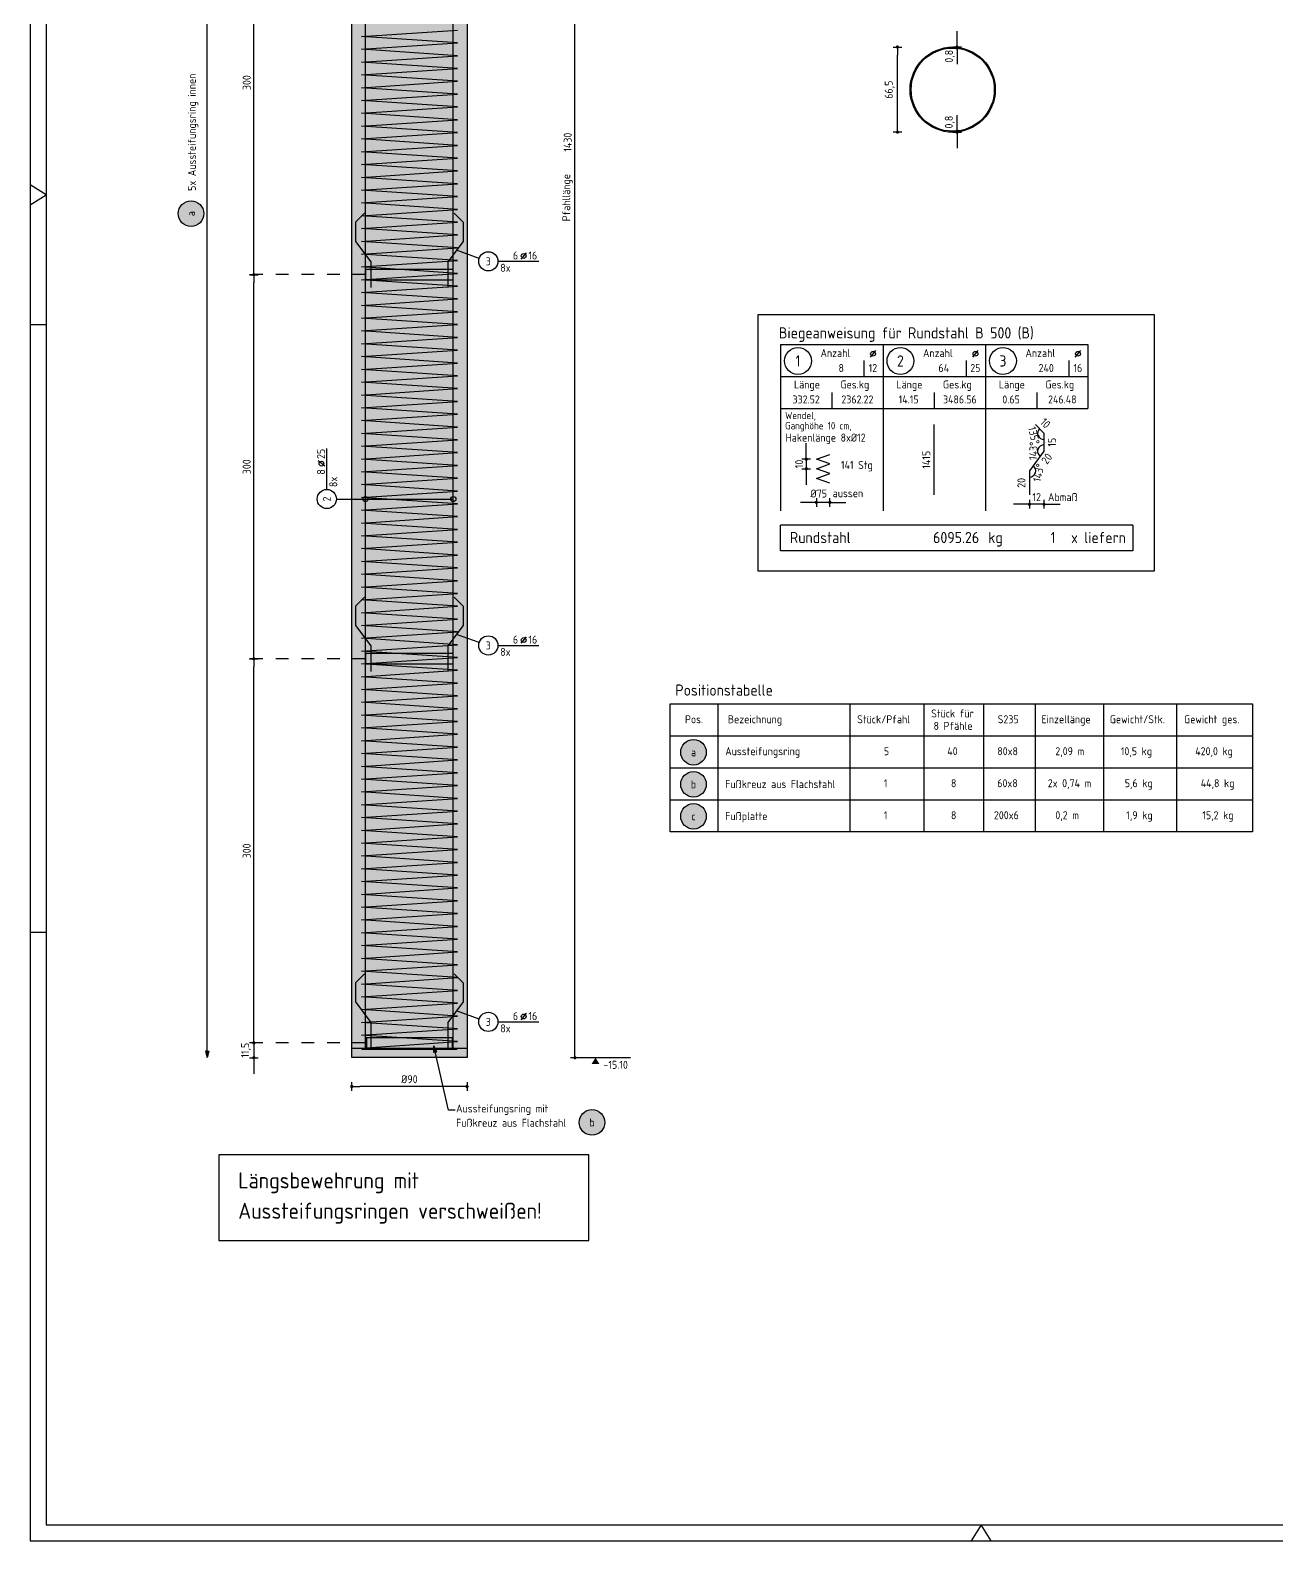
# Model space of a CAD drawing. Extents: x -21.8 to -2.9, y -3.4 to 18.9.
# Drawn here: x -21.82 to -12.09, y -3.39 to 8.41 of the extents above; entities that cross this region are included whole.
import ezdxf
from ezdxf.enums import TextEntityAlignment as Align

# ---------------------------------------------------------------- set-up
doc = ezdxf.new("R2010")
doc.units = 0
doc.header["$LTSCALE"] = 0.25
doc.linetypes.add('AUSGEZOGEN', pattern=[1000.01, 1000, 0.01])
doc.linetypes.add('DASHDOT2', pattern=[0.5, 0.25, -0.125, 0, -0.125])
for name, color, linetype in [('ACHSEN', 7, 'Continuous'), ('BETON', 7, 'Continuous'), ('grau_hell', 7, 'Continuous'), ('grau_mittel', 7, 'Continuous'), ('HILFE', 7, 'Continuous'), ('koten', 7, 'Continuous'), ('MASSE', 7, 'Continuous'), ('POS', 7, 'Continuous'), ('RAHMEN', 7, 'Continuous'), ('RND', 7, 'Continuous'), ('RND_BILD', 7, 'Continuous'), ('STAHL', 7, 'Continuous'), ('TEXT', 7, 'Continuous')]:
    doc.layers.add(name, color=color, linetype=linetype)
doc.layers.add('NOPLOT', color=7, linetype='Continuous', plot=False)
doc.styles.add('txt', font='isocp.shx')
doc.dimstyles.new('DOT_I', dxfattribs={"dimscale": 0.25, "dimtxt": 0.25, "dimasz": 0.25, "dimexe": 0.1, "dimexo": 0.3, "dimgap": 0.1, "dimtad": 1, "dimdec": 3, "dimzin": 3, "dimtxsty": 'txt', "dimblk": 'DOT', "dimblk1": 'DOT', "dimblk2": 'DOT', "dimsah": 1, "dimcen": 0.1, "dimse1": 1, "dimse2": 1, "dimazin": 0, "dimtfac": 1, "dimtdec": 4, "dimtix": 1, "dimtmove": 2, "dimatfit": 3, "dimfxl": 0, "dimtvp": 1, "dimtolj": 1, "dimtzin": 0, "dimarcsym": 0})

# ---------------------------------------------------------------- blocks, each defined once
blk = doc.blocks.new('DINA1')
at = {"layer": 'RAHMEN'}
for p, q in [((84.1, 0), (84.1, 59.4)), ((0, 0), (84.1, 0))]:
    blk.add_line(p, q, dxfattribs=at)
at = {"layer": 'RAHMEN', "color": 5}
for p, q in [((83.6, 0.5), (83.6, 58.9)), ((2, 0.5), (83.6, 0.5))]:
    blk.add_line(p, q, dxfattribs=at)
at = {"layer": 'RAHMEN', "color": 7, "linetype": 'Continuous'}
for p, q in [((84.1, 30.01), (83.6, 29.7)), ((83.6, 29.7), (84.1, 29.39)), ((42.05, 0.5), (41.74, 0)), ((42.36, 0), (42.05, 0.5))]:
    blk.add_line(p, q, dxfattribs=at)
at = {"layer": 'RAHMEN', "color": 7}
for p, q in [((46.1, 0), (46.1, 0.5)), ((65.1, 0.5), (65.1, 0))]:
    blk.add_line(p, q, dxfattribs=at)
blk = doc.blocks.new('pos_ausz')
at = {"layer": 'grau_hell', "true_color": 0xfcfcfc}
blk.add_hatch(color=7, dxfattribs=at).paths.add_polyline_path([(-0.4, 0, 1), (0.4, 0, 1)])
at = {"layer": 'POS', "color": 1, "linetype": 'Continuous'}
blk.add_circle((0, 0), 0.4, dxfattribs=at)
at = {"layer": 'POS', "color": 7, "linetype": 'Continuous', "style": 'txt'}
blk.add_attdef('POSNAME', text='', height=0.25, dxfattribs=at).set_placement((0, 0), align=Align.MIDDLE)
blk.add_attdef('POSABM', (0.6, 0.05), '', height=0.25, dxfattribs=at)
blk = doc.blocks.new('DOT')
at = {"layer": 'MASSE', "color": 7, "linetype": 'Continuous'}
for p, q in [((0, 0), (-1, 0)), ((0, 0.54), (0, -0.54))]:
    blk.add_line(p, q, dxfattribs=at)
at = {"layer": 'MASSE', "color": 7, "linetype": 'Continuous', "const_width": 0.2}
blk.add_lwpolyline([(-0.1, 0, 1), (0.1, 0, 1)], format="xyb", close=True, dxfattribs=at)
blk = doc.blocks.new('*D30')
at = {"layer": 'Defpoints', "color": 0, "linetype": 'AUSGEZOGEN', "transparency": 16777216}
for p in [(-17.568, 14.685), (-17.568, 14.685), (-17.568, 0.385)]:
    blk.add_point(p, dxfattribs=at)
at = {"layer": 'MASSE', "color": 0, "linetype": 'AUSGEZOGEN', "lineweight": -2, "transparency": 16777216}
blk.add_line((-17.568, 0.448), (-17.568, 14.623), dxfattribs=at)
at = {"layer": 'MASSE', "color": 0, "linetype": 'AUSGEZOGEN', "lineweight": -2, "transparency": 16777216, "xscale": 0.0625, "yscale": 0.0625, "zscale": 0.0625}
for p, rotation in [((-17.568, 14.685), 90), ((-17.568, 0.385), 270)]:
    blk.add_blockref('DOT', p, dxfattribs=dict(at, rotation=rotation))
at = {"layer": 'MASSE', "color": 0, "linetype": 'AUSGEZOGEN', "transparency": 16777216, "insert": (-17.625, 7.535), "char_height": 0.0625, "attachment_point": 5, "rotation": 90, "style": 'txt'}
blk.add_mtext('\\A1;1430', dxfattribs=at)
blk = doc.blocks.new('OKRD_U')
at = {"color": 0, "linetype": 'ByBlock'}
blk.add_solid([(-0.125, -0.202), (0.125, -0.202), (0, 0)], dxfattribs=at)
at = {"color": 0, "linetype": 'ByBlock', "style": 'txt'}
blk.add_attdef('OKRD', (0.25, -0.35), '', height=0.25, dxfattribs=at)
blk = doc.blocks.new('Pfeillinie')
at = {"layer": 'TEXT', "linetype": 'Continuous'}
blk.add_hatch(color=7, dxfattribs=at).paths.add_polyline_path([(0, 0), (-0.8, 0.2), (-0.8, 0), (-0.8, -0.2)])
at = {"layer": 'TEXT', "color": 7, "linetype": 'Continuous'}
for p, q in [((-0.8, 0), (-0.8, 0.2)), ((-0.8, 0.2), (0, 0)), ((-0.8, 0), (-0.8, -0.2)), ((-0.8, -0.2), (0, 0))]:
    blk.add_line(p, q, dxfattribs=at)
blk = doc.blocks.new('*D37')
at = {"layer": 'Defpoints', "color": 0, "linetype": 'AUSGEZOGEN', "transparency": 16777216}
for p in [(-20.075, 0.5), (-20.075, 0.385), (-20.075, 0.385)]:
    blk.add_point(p, dxfattribs=at)
at = {"layer": 'MASSE', "color": 0, "linetype": 'AUSGEZOGEN', "lineweight": -2, "transparency": 16777216}
for p, q in [((-20.075, 0.563), (-20.075, 0.625)), ((-20.075, 0.5), (-20.075, 0.385)), ((-20.075, 0.323), (-20.075, 0.26))]:
    blk.add_line(p, q, dxfattribs=at)
at = {"layer": 'MASSE', "color": 0, "linetype": 'AUSGEZOGEN', "lineweight": -2, "transparency": 16777216, "xscale": 0.0625, "yscale": 0.0625, "zscale": 0.0625}
for p, rotation in [((-20.075, 0.5), 270), ((-20.075, 0.385), 90)]:
    blk.add_blockref('DOT', p, dxfattribs=dict(at, rotation=rotation))
at = {"layer": 'MASSE', "color": 0, "linetype": 'AUSGEZOGEN', "transparency": 16777216, "insert": (-20.136, 0.443), "char_height": 0.0625, "attachment_point": 5, "rotation": 90, "style": 'txt'}
blk.add_mtext('\\A1;11,5', dxfattribs=at)
blk = doc.blocks.new('*D32')
at = {"layer": 'Defpoints', "color": 0, "linetype": 'AUSGEZOGEN', "transparency": 16777216}
for p in [(-20.075, 3.5), (-20.075, 3.5), (-20.075, 0.5)]:
    blk.add_point(p, dxfattribs=at)
at = {"layer": 'MASSE', "color": 0, "linetype": 'AUSGEZOGEN', "lineweight": -2, "transparency": 16777216}
blk.add_line((-20.075, 0.563), (-20.075, 3.438), dxfattribs=at)
at = {"layer": 'MASSE', "color": 0, "linetype": 'AUSGEZOGEN', "lineweight": -2, "transparency": 16777216, "xscale": 0.0625, "yscale": 0.0625, "zscale": 0.0625}
for p, rotation in [((-20.075, 3.5), 90), ((-20.075, 0.5), 270)]:
    blk.add_blockref('DOT', p, dxfattribs=dict(at, rotation=rotation))
at = {"layer": 'MASSE', "color": 0, "linetype": 'AUSGEZOGEN', "transparency": 16777216, "insert": (-20.131, 2), "char_height": 0.0625, "attachment_point": 5, "rotation": 90, "style": 'txt'}
blk.add_mtext('\\A1;300', dxfattribs=at)
blk = doc.blocks.new('*D33')
at = {"layer": 'Defpoints', "color": 0, "linetype": 'AUSGEZOGEN', "transparency": 16777216}
for p in [(-20.075, 6.5), (-20.075, 6.5), (-20.075, 3.5)]:
    blk.add_point(p, dxfattribs=at)
at = {"layer": 'MASSE', "color": 0, "linetype": 'AUSGEZOGEN', "lineweight": -2, "transparency": 16777216}
blk.add_line((-20.075, 3.563), (-20.075, 6.438), dxfattribs=at)
at = {"layer": 'MASSE', "color": 0, "linetype": 'AUSGEZOGEN', "lineweight": -2, "transparency": 16777216, "xscale": 0.0625, "yscale": 0.0625, "zscale": 0.0625}
for p, rotation in [((-20.075, 6.5), 90), ((-20.075, 3.5), 270)]:
    blk.add_blockref('DOT', p, dxfattribs=dict(at, rotation=rotation))
at = {"layer": 'MASSE', "color": 0, "linetype": 'AUSGEZOGEN', "transparency": 16777216, "insert": (-20.131, 5), "char_height": 0.0625, "attachment_point": 5, "rotation": 90, "style": 'txt'}
blk.add_mtext('\\A1;300', dxfattribs=at)
blk = doc.blocks.new('*D34')
at = {"layer": 'Defpoints', "color": 0, "linetype": 'AUSGEZOGEN', "transparency": 16777216}
for p in [(-20.075, 9.5), (-20.075, 9.5), (-20.075, 6.5)]:
    blk.add_point(p, dxfattribs=at)
at = {"layer": 'MASSE', "color": 0, "linetype": 'AUSGEZOGEN', "lineweight": -2, "transparency": 16777216}
blk.add_line((-20.075, 6.563), (-20.075, 9.438), dxfattribs=at)
at = {"layer": 'MASSE', "color": 0, "linetype": 'AUSGEZOGEN', "lineweight": -2, "transparency": 16777216, "xscale": 0.0625, "yscale": 0.0625, "zscale": 0.0625}
for p, rotation in [((-20.075, 9.5), 90), ((-20.075, 6.5), 270)]:
    blk.add_blockref('DOT', p, dxfattribs=dict(at, rotation=rotation))
at = {"layer": 'MASSE', "color": 0, "linetype": 'AUSGEZOGEN', "transparency": 16777216, "insert": (-20.131, 8), "char_height": 0.0625, "attachment_point": 5, "rotation": 90, "style": 'txt'}
blk.add_mtext('\\A1;300', dxfattribs=at)
blk = doc.blocks.new('*D38')
at = {"layer": 'Defpoints', "color": 0, "linetype": 'AUSGEZOGEN', "transparency": 16777216}
for p in [(-14.585, 8.278), (-14.585, 8.278), (-14.585, 8.27)]:
    blk.add_point(p, dxfattribs=at)
at = {"layer": 'MASSE', "color": 0, "linetype": 'AUSGEZOGEN', "lineweight": -2, "transparency": 16777216}
for p, q in [((-14.585, 8.34), (-14.585, 8.403)), ((-14.585, 8.27), (-14.585, 8.278)), ((-14.585, 8.207), (-14.585, 8.145))]:
    blk.add_line(p, q, dxfattribs=at)
at = {"layer": 'MASSE', "color": 0, "linetype": 'AUSGEZOGEN', "lineweight": -2, "transparency": 16777216, "xscale": 0.0625, "yscale": 0.0625, "zscale": 0.0625}
for p, rotation in [((-14.585, 8.278), 270), ((-14.585, 8.27), 90)]:
    blk.add_blockref('DOT', p, dxfattribs=dict(at, rotation=rotation))
at = {"layer": 'MASSE', "color": 0, "linetype": 'AUSGEZOGEN', "transparency": 16777216, "insert": (-14.641, 8.206), "char_height": 0.0625, "attachment_point": 5, "rotation": 90, "style": 'txt'}
blk.add_mtext('\\A1;0,8', dxfattribs=at)
blk = doc.blocks.new('*D39')
at = {"layer": 'Defpoints', "color": 0, "linetype": 'AUSGEZOGEN', "transparency": 16777216}
for p in [(-14.585, 7.621), (-14.585, 7.621), (-14.585, 7.613)]:
    blk.add_point(p, dxfattribs=at)
at = {"layer": 'MASSE', "color": 0, "linetype": 'AUSGEZOGEN', "lineweight": -2, "transparency": 16777216}
for p, q in [((-14.585, 7.683), (-14.585, 7.746)), ((-14.585, 7.613), (-14.585, 7.621)), ((-14.585, 7.55), (-14.585, 7.488))]:
    blk.add_line(p, q, dxfattribs=at)
at = {"layer": 'MASSE', "color": 0, "linetype": 'AUSGEZOGEN', "lineweight": -2, "transparency": 16777216, "xscale": 0.0625, "yscale": 0.0625, "zscale": 0.0625}
for p, rotation in [((-14.585, 7.621), 270), ((-14.585, 7.613), 90)]:
    blk.add_blockref('DOT', p, dxfattribs=dict(at, rotation=rotation))
at = {"layer": 'MASSE', "color": 0, "linetype": 'AUSGEZOGEN', "transparency": 16777216, "insert": (-14.642, 7.692), "char_height": 0.0625, "attachment_point": 5, "rotation": 90, "style": 'txt'}
blk.add_mtext('\\A1;0,8', dxfattribs=at)
blk = doc.blocks.new('*D40')
at = {"layer": 'Defpoints', "color": 0, "linetype": 'AUSGEZOGEN', "transparency": 16777216}
for p in [(-15.05, 8.278), (-15.05, 8.278), (-15.05, 7.613)]:
    blk.add_point(p, dxfattribs=at)
at = {"layer": 'MASSE', "color": 0, "linetype": 'AUSGEZOGEN', "lineweight": -2, "transparency": 16777216}
blk.add_line((-15.05, 7.675), (-15.05, 8.215), dxfattribs=at)
at = {"layer": 'MASSE', "color": 0, "linetype": 'AUSGEZOGEN', "lineweight": -2, "transparency": 16777216, "xscale": 0.0625, "yscale": 0.0625, "zscale": 0.0625}
for p, rotation in [((-15.05, 8.278), 90), ((-15.05, 7.613), 270)]:
    blk.add_blockref('DOT', p, dxfattribs=dict(at, rotation=rotation))
at = {"layer": 'MASSE', "color": 0, "linetype": 'AUSGEZOGEN', "transparency": 16777216, "insert": (-15.111, 7.945), "char_height": 0.0625, "attachment_point": 5, "rotation": 90, "style": 'txt'}
blk.add_mtext('\\A1;66,5', dxfattribs=at)
blk = doc.blocks.new('*D42')
at = {"layer": 'Defpoints', "color": 0, "linetype": 'AUSGEZOGEN', "transparency": 16777216}
for p in [(-19.311, 0.16), (-19.311, 0.16), (-18.411, 0.16)]:
    blk.add_point(p, dxfattribs=at)
at = {"layer": 'MASSE', "color": 0, "linetype": 'AUSGEZOGEN', "lineweight": -2, "transparency": 16777216}
blk.add_line((-18.473, 0.16), (-19.248, 0.16), dxfattribs=at)
at = {"layer": 'MASSE', "color": 0, "linetype": 'AUSGEZOGEN', "lineweight": -2, "transparency": 16777216, "xscale": 0.0625, "yscale": 0.0625, "zscale": 0.0625, "rotation": 180}
blk.add_blockref('DOT', (-19.311, 0.16), dxfattribs=at)
at = {"layer": 'MASSE', "color": 0, "linetype": 'AUSGEZOGEN', "lineweight": -2, "transparency": 16777216, "xscale": 0.0625, "yscale": 0.0625, "zscale": 0.0625}
blk.add_blockref('DOT', (-18.411, 0.16), dxfattribs=at)
at = {"layer": 'MASSE', "color": 0, "linetype": 'AUSGEZOGEN', "transparency": 16777216, "insert": (-18.861, 0.217), "char_height": 0.0625, "attachment_point": 5, "style": 'txt'}
blk.add_mtext('\\A1;%%C90', dxfattribs=at)
blk = doc.blocks.new('RND_LEI')
at = {"layer": 'RND', "color": 7, "linetype": 'Continuous'}
blk.add_line((1.022, 0.066), (1.19, 0.27), dxfattribs=at)
for centre, radius in [((0, 0), 0.3), ((1.106, 0.168), 0.075)]:
    blk.add_circle(centre, radius, dxfattribs=at)
at = {"layer": 'RND', "color": 7, "linetype": 'Continuous', "style": 'txt'}
blk.add_attdef('POSL', text='', height=0.25, dxfattribs=at).set_placement((0, 0), align=Align.MIDDLE)
blk.add_attdef('ANZ', text='', height=0.25, dxfattribs=at).set_placement((0.931, 0.057), align=Align.RIGHT)
for tag, p in [('DUM', (1.253, 0.057)), ('ABSTD', (1.674, 0.057)), ('POSTXT', (0.374, -0.327))]:
    blk.add_attdef(tag, p, '', height=0.25, dxfattribs=at)
blk = doc.blocks.new('RND_LIS2')
at = {"layer": 'RND', "color": 3, "linetype": 'Continuous'}
for p, q in [((0, 0), (0, -5.2)), ((0, 0), (3.2, 0)), ((3.2, 0), (3.2, -2)), ((2.6, -0.503), (2.6, -1)), ((0, -1), (3.2, -1)), ((1.6, -1.503), (1.6, -2)), ((0, -2), (3.2, -2))]:
    blk.add_line(p, q, dxfattribs=at)
at = {"layer": 'RND', "color": 7, "linetype": 'Continuous'}
blk.add_line((2.805, -0.39), (2.973, -0.186), dxfattribs=at)
at = {"layer": 'RND', "color": 1, "linetype": 'Continuous'}
blk.add_circle((0.545, -0.513), 0.42, dxfattribs=at)
at = {"layer": 'RND', "color": 7, "linetype": 'Continuous'}
blk.add_circle((2.889, -0.288), 0.075, dxfattribs=at)
at = {"layer": 'RND', "color": 7, "linetype": 'Continuous', "style": 'txt'}
for s, p in [('Anzahl', (1.249, -0.391)), ('Länge', (0.42, -1.373)), ('Ges.kg', (1.872, -1.373))]:
    blk.add_text(s, height=0.25, dxfattribs=at).set_placement(p)
at = {"layer": 'RND', "color": 1, "linetype": 'Continuous', "style": 'txt'}
blk.add_attdef('POS1', text='', height=0.35, dxfattribs=at).set_placement((0.545, -0.513), align=Align.MIDDLE)
at = {"layer": 'RND', "color": 7, "linetype": 'Continuous', "style": 'txt'}
for tag, p in [('STK1', (1.897, -0.859)), ('DS1', (2.885, -0.859)), ('LANG1', (0.8, -1.841)), ('GEW', (2.4, -1.841))]:
    blk.add_attdef(tag, text='', height=0.25, dxfattribs=at).set_placement(p, align=Align.CENTER)
blk = doc.blocks.new('RND_SUM')
at = {"layer": 'RND', "color": 5, "linetype": 'Continuous'}
for p, q in [((0, 0), (0, 0.8)), ((11, 0.8), (0, 0.8)), ((11, 0.8), (11, 0)), ((11, 0), (0, 0))]:
    blk.add_line(p, q, dxfattribs=at)
at = {"layer": 'RND', "color": 1, "linetype": 'Continuous', "style": 'txt'}
for s, p in [('Rundstahl', (0.292, 0.235)), ('kg', (6.483, 0.235))]:
    blk.add_text(s, height=0.35, dxfattribs=at).set_placement(p)
blk.add_text('x liefern', height=0.35, dxfattribs=at).set_placement((10.784, 0.235), align=Align.RIGHT)
for tag, p in [('RND-S', (6.203, 0.235)), ('RND-Z', (8.59, 0.235))]:
    blk.add_attdef(tag, text='', height=0.35, dxfattribs=at).set_placement(p, align=Align.RIGHT)
blk = doc.blocks.new('*D46')
at = {"layer": 'Defpoints', "color": 0, "linetype": 'AUSGEZOGEN', "transparency": 16777216}
for p in [(-13.942, 5.227), (-13.94, 5.296), (-13.906, 5.263), (-13.906, 5.192)]:
    blk.add_point(p, dxfattribs=at)
at = {"layer": 'RND_BILD', "color": 0, "linetype": 'AUSGEZOGEN', "lineweight": -2, "transparency": 16777216}
blk.add_arc((-13.906, 5.263), 0.05, 135, 270, dxfattribs=at)
at = {"layer": 'RND_BILD', "color": 0, "linetype": 'AUSGEZOGEN', "transparency": 16777216, "insert": (-13.985, 5.244), "char_height": 0.0625, "attachment_point": 5, "rotation": 283.4686, "style": 'txt'}
blk.add_mtext('\\A1;135°', dxfattribs=at)
blk = doc.blocks.new('*D47')
at = {"layer": 'Defpoints', "color": 0, "linetype": 'AUSGEZOGEN', "transparency": 16777216}
for p in [(-13.906, 5.192), (-13.943, 5.154), (-13.906, 5.121), (-13.963, 5.045)]:
    blk.add_point(p, dxfattribs=at)
at = {"layer": 'RND_BILD', "color": 0, "linetype": 'AUSGEZOGEN', "lineweight": -2, "transparency": 16777216}
blk.add_arc((-13.906, 5.121), 0.05, 90, 233.1301, dxfattribs=at)
at = {"layer": 'RND_BILD', "color": 0, "linetype": 'AUSGEZOGEN', "transparency": 16777216, "insert": (-13.989, 5.124), "char_height": 0.0625, "attachment_point": 5, "rotation": 87.6072, "style": 'txt'}
blk.add_mtext('\\A1;143°', dxfattribs=at)
blk = doc.blocks.new('*D48')
at = {"layer": 'Defpoints', "color": 0, "linetype": 'AUSGEZOGEN', "transparency": 16777216}
for p in [(-14.02, 4.969), (-13.963, 5.045), (-14.02, 4.874), (-13.983, 4.935)]:
    blk.add_point(p, dxfattribs=at)
at = {"layer": 'RND_BILD', "color": 0, "linetype": 'AUSGEZOGEN', "lineweight": -2, "transparency": 16777216}
blk.add_arc((-14.02, 4.969), 0.05, 270, 53.1301, dxfattribs=at)
at = {"layer": 'RND_BILD', "color": 0, "linetype": 'AUSGEZOGEN', "transparency": 16777216, "insert": (-13.948, 4.954), "char_height": 0.0625, "attachment_point": 5, "rotation": 78.3981, "style": 'txt'}
blk.add_mtext('\\A1;143°', dxfattribs=at)
blk = doc.blocks.new('*D49')
at = {"layer": 'Defpoints', "color": 0, "linetype": 'AUSGEZOGEN', "transparency": 16777216}
for p in [(-15.683, 4.722), (-15.683, 4.722), (-15.578, 4.722)]:
    blk.add_point(p, dxfattribs=at)
at = {"layer": 'MASSE', "color": 0, "linetype": 'AUSGEZOGEN', "lineweight": -2, "transparency": 16777216}
for p, q in [((-15.746, 4.722), (-15.808, 4.722)), ((-15.578, 4.722), (-15.683, 4.722)), ((-15.516, 4.722), (-15.453, 4.722))]:
    blk.add_line(p, q, dxfattribs=at)
at = {"layer": 'MASSE', "color": 0, "linetype": 'AUSGEZOGEN', "lineweight": -2, "transparency": 16777216, "xscale": 0.0625, "yscale": 0.0625, "zscale": 0.0625}
blk.add_blockref('DOT', (-15.683, 4.722), dxfattribs=at)
at = {"layer": 'MASSE', "color": 0, "linetype": 'AUSGEZOGEN', "lineweight": -2, "transparency": 16777216, "xscale": 0.0625, "yscale": 0.0625, "zscale": 0.0625, "rotation": 180}
blk.add_blockref('DOT', (-15.578, 4.722), dxfattribs=at)
at = {"layer": 'MASSE', "color": 0, "linetype": 'AUSGEZOGEN', "transparency": 16777216, "insert": (-15.665, 4.791), "char_height": 0.0625, "attachment_point": 5, "style": 'txt'}
blk.add_mtext('\\A1;%%C75', dxfattribs=at)
blk = doc.blocks.new('*D50')
at = {"layer": 'Defpoints', "color": 0, "linetype": 'AUSGEZOGEN', "transparency": 16777216}
for p in [(-15.762, 5.059), (-15.762, 4.984), (-15.762, 4.984)]:
    blk.add_point(p, dxfattribs=at)
at = {"layer": 'MASSE', "color": 0, "linetype": 'AUSGEZOGEN', "lineweight": -2, "transparency": 16777216}
for p, q in [((-15.762, 5.122), (-15.762, 5.184)), ((-15.762, 5.059), (-15.762, 4.984)), ((-15.762, 4.922), (-15.762, 4.859))]:
    blk.add_line(p, q, dxfattribs=at)
at = {"layer": 'MASSE', "color": 0, "linetype": 'AUSGEZOGEN', "lineweight": -2, "transparency": 16777216, "xscale": 0.0625, "yscale": 0.0625, "zscale": 0.0625}
for p, rotation in [((-15.762, 5.059), 270), ((-15.762, 4.984), 90)]:
    blk.add_blockref('DOT', p, dxfattribs=dict(at, rotation=rotation))
at = {"layer": 'MASSE', "color": 0, "linetype": 'AUSGEZOGEN', "transparency": 16777216, "insert": (-15.818, 5.022), "char_height": 0.0625, "attachment_point": 5, "rotation": 90, "style": 'txt'}
blk.add_mtext('\\A1;10', dxfattribs=at)
blk = doc.blocks.new('*D51')
at = {"layer": 'Defpoints', "color": 0, "linetype": 'AUSGEZOGEN', "transparency": 16777216}
for p in [(-14.02, 4.707), (-14.02, 4.707), (-13.906, 4.707)]:
    blk.add_point(p, dxfattribs=at)
at = {"layer": 'MASSE', "color": 0, "linetype": 'AUSGEZOGEN', "lineweight": -2, "transparency": 16777216}
for p, q in [((-14.082, 4.707), (-14.145, 4.707)), ((-13.906, 4.707), (-14.02, 4.707)), ((-13.844, 4.707), (-13.781, 4.707))]:
    blk.add_line(p, q, dxfattribs=at)
at = {"layer": 'MASSE', "color": 0, "linetype": 'AUSGEZOGEN', "lineweight": -2, "transparency": 16777216, "xscale": 0.0625, "yscale": 0.0625, "zscale": 0.0625}
blk.add_blockref('DOT', (-14.02, 4.707), dxfattribs=at)
at = {"layer": 'MASSE', "color": 0, "linetype": 'AUSGEZOGEN', "lineweight": -2, "transparency": 16777216, "xscale": 0.0625, "yscale": 0.0625, "zscale": 0.0625, "rotation": 180}
blk.add_blockref('DOT', (-13.906, 4.707), dxfattribs=at)
at = {"layer": 'MASSE', "color": 0, "linetype": 'AUSGEZOGEN', "transparency": 16777216, "insert": (-13.963, 4.763), "char_height": 0.0625, "attachment_point": 5, "style": 'txt'}
blk.add_mtext('\\A1;12', dxfattribs=at)

msp = doc.modelspace()

# ---------------------------------------------------------------- hatches: boundary and pattern name
at = {"layer": 'grau_mittel'}
msp.add_hatch(color=61, dxfattribs=at).paths.add_polyline_path([(-18.4109, 14.6854), (-19.3109, 14.6854), (-19.3109, 0.3854), (-18.4109, 0.3854)])

# ---------------------------------------------------------------- linework, layer by layer
at = {"layer": 'ACHSEN', "color": 102, "linetype": 'DASHDOT2'}
for p, q in [((-19.2039, 6.5004), (-20.0751, 6.5004)), ((-19.2039, 3.5004), (-20.0751, 3.5004)), ((-19.2039, 0.5004), (-20.0751, 0.5004))]:
    msp.add_line(p, q, dxfattribs=at)
at = {"layer": 'BETON', "color": 6, "linetype": 'AUSGEZOGEN'}
for p, q in [((-19.3109, 0.3854), (-19.3109, 14.6854)), ((-18.4109, 14.6854), (-18.4109, 0.3854)), ((-18.4109, 0.3854), (-19.3109, 0.3854))]:
    msp.add_line(p, q, dxfattribs=at)
at = {"layer": 'HILFE', "color": 102, "linetype": 'AUSGEZOGEN'}
for p, q in [((-16.453, 3.1491), (-16.453, 2.1491)), ((-15.4229, 3.1491), (-15.4229, 2.1491)), ((-14.8454, 3.1491), (-14.8454, 2.1491)), ((-14.3782, 3.1491), (-14.3782, 2.1491)), ((-13.9749, 3.1491), (-13.9749, 2.1491)), ((-13.4407, 3.1491), (-13.4407, 2.1491)), ((-12.8709, 3.1491), (-12.8709, 2.1491)), ((-16.8249, 2.8991), (-12.278, 2.8991)), ((-16.8249, 2.6491), (-12.278, 2.6491)), ((-16.8249, 2.3991), (-12.278, 2.3991)), ((-18.5546, -0.0244), (-18.6691, 0.4778)), ((-17.5685, 0.3854), (-17.1349, 0.3854)), ((-18.504, -0.0244), (-18.5546, -0.0244))]:
    msp.add_line(p, q, dxfattribs=at)
msp.add_lwpolyline([(-16.8249, 3.1491), (-12.278, 3.1491), (-12.278, 2.1491), (-16.8249, 2.1491)], close=True, dxfattribs=at)
at = {"layer": 'NOPLOT', "color": 191, "linetype": 'Continuous'}
msp.add_line((-19.3109, 0.4604), (-18.4109, 0.4604), dxfattribs=at)
at = {"layer": 'POS', "color": 1, "linetype": 'AUSGEZOGEN'}
for centre in [(-20.5659, 6.9771), (-16.6427, 2.7702), (-16.6427, 2.5202), (-16.6427, 2.2702), (-17.4353, -0.1205)]:
    msp.add_circle(centre, 0.1, dxfattribs=at)
at = {"layer": 'RND', "color": 102, "linetype": 'AUSGEZOGEN'}
for p, q in [((-18.3163, 6.6271), (-18.4932, 6.6906)), ((-19.4307, 4.748), (-18.5179, 4.748)), ((-18.3163, 3.6271), (-18.4932, 3.6906)), ((-18.3163, 0.6871), (-18.4932, 0.7506))]:
    msp.add_line(p, q, dxfattribs=at)
at = {"layer": 'RND', "color": 7, "linetype": 'AUSGEZOGEN'}
for p, q in [((-18.1697, 6.6046), (-17.8497, 6.6046)), ((-19.5057, 4.823), (-19.5057, 5.143)), ((-18.1697, 3.6046), (-17.8497, 3.6046)), ((-18.1697, 0.6646), (-17.8497, 0.6646))]:
    msp.add_line(p, q, dxfattribs=at)
at = {"layer": 'RND', "color": 1, "linetype": 'AUSGEZOGEN'}
for p, q in [((-15.6834, 5.0593), (-15.5784, 5.0968)), ((-15.5784, 5.0218), (-15.6834, 5.0593)), ((-15.6834, 4.9843), (-15.5784, 5.0218)), ((-15.5784, 4.9468), (-15.6834, 4.9843)), ((-15.6834, 4.9093), (-15.5784, 4.9468)), ((-15.5784, 4.8718), (-15.6834, 4.9093))]:
    msp.add_line(p, q, dxfattribs=at)
at = {"layer": 'RND', "color": 102, "linetype": 'AUSGEZOGEN'}
msp.add_lwpolyline([(-20.439, 0.3854), (-20.439, 14.6854)], dxfattribs=at)
at = {"layer": 'RND', "color": 1, "linetype": 'AUSGEZOGEN'}
for points in [[(-19.2039, 0.4604), (-19.2039, 14.6104)], [(-18.5179, 0.4604), (-18.5179, 14.6104)], [(-19.2359, 0.4604), (-18.4859, 0.5104), (-19.2359, 0.5604), (-18.4859, 0.6104), (-19.2359, 0.6604), (-18.4859, 0.7104), (-19.2359, 0.7604), (-18.4859, 0.8104), (-19.2359, 0.8604), (-18.4859, 0.9104), (-19.2359, 0.9604), (-18.4859, 1.0104), (-19.2359, 1.0604), (-18.4859, 1.1104), (-19.2359, 1.1604), (-18.4859, 1.2104), (-19.2359, 1.2604), (-18.4859, 1.3104), (-19.2359, 1.3604), (-18.4859, 1.4104), (-19.2359, 1.4604), (-18.4859, 1.5104), (-19.2359, 1.5604), (-18.4859, 1.6104), (-19.2359, 1.6604), (-18.4859, 1.7104), (-19.2359, 1.7604), (-18.4859, 1.8104), (-19.2359, 1.8604), (-18.4859, 1.9104), (-19.2359, 1.9604), (-18.4859, 2.0104), (-19.2359, 2.0604), (-18.4859, 2.1104), (-19.2359, 2.1604), (-18.4859, 2.2104), (-19.2359, 2.2604), (-18.4859, 2.3104), (-19.2359, 2.3604), (-18.4859, 2.4104), (-19.2359, 2.4604), (-18.4859, 2.5104), (-19.2359, 2.5604), (-18.4859, 2.6104), (-19.2359, 2.6604), (-18.4859, 2.7104), (-19.2359, 2.7604), (-18.4859, 2.8104), (-19.2359, 2.8604), (-18.4859, 2.9104), (-19.2359, 2.9604), (-18.4859, 3.0104), (-19.2359, 3.0604), (-18.4859, 3.1104), (-19.2359, 3.1604), (-18.4859, 3.2104), (-19.2359, 3.2604), (-18.4859, 3.3104), (-19.2359, 3.3604), (-18.4859, 3.4104), (-19.2359, 3.4604), (-18.4859, 3.5104), (-19.2359, 3.5604), (-18.4859, 3.6104), (-19.2359, 3.6604), (-18.4859, 3.7104), (-19.2359, 3.7604), (-18.4859, 3.8104), (-19.2359, 3.8604), (-18.4859, 3.9104), (-19.2359, 3.9604), (-18.4859, 4.0104), (-19.2359, 4.0604), (-18.4859, 4.1104), (-19.2359, 4.1604), (-18.4859, 4.2104), (-19.2359, 4.2604), (-18.4859, 4.3104), (-19.2359, 4.3604), (-18.4859, 4.4104), (-19.2359, 4.4604), (-18.4859, 4.5104), (-19.2359, 4.5604), (-18.4859, 4.6104), (-19.2359, 4.6604), (-18.4859, 4.7104), (-19.2359, 4.7604), (-18.4859, 4.8104), (-19.2359, 4.8604), (-18.4859, 4.9104), (-19.2359, 4.9604), (-18.4859, 5.0104), (-19.2359, 5.0604), (-18.4859, 5.1104), (-19.2359, 5.1604), (-18.4859, 5.2104), (-19.2359, 5.2604), (-18.4859, 5.3104), (-19.2359, 5.3604), (-18.4859, 5.4104), (-19.2359, 5.4604), (-18.4859, 5.5104), (-19.2359, 5.5604), (-18.4859, 5.6104), (-19.2359, 5.6604), (-18.4859, 5.7104), (-19.2359, 5.7604), (-18.4859, 5.8104), (-19.2359, 5.8604), (-18.4859, 5.9104), (-19.2359, 5.9604), (-18.4859, 6.0104), (-19.2359, 6.0604), (-18.4859, 6.1104), (-19.2359, 6.1604), (-18.4859, 6.2104), (-19.2359, 6.2604), (-18.4859, 6.3104), (-19.2359, 6.3604), (-18.4859, 6.4104), (-19.2359, 6.4604), (-18.4859, 6.5104), (-19.2359, 6.5604), (-18.4859, 6.6104), (-19.2359, 6.6604), (-18.4859, 6.7104), (-19.2359, 6.7604), (-18.4859, 6.8104), (-19.2359, 6.8604), (-18.4859, 6.9104), (-19.2359, 6.9604), (-18.4859, 7.0104), (-19.2359, 7.0604), (-18.4859, 7.1104), (-19.2359, 7.1604), (-18.4859, 7.2104), (-19.2359, 7.2604), (-18.4859, 7.3104), (-19.2359, 7.3604), (-18.4859, 7.4104), (-19.2359, 7.4604), (-18.4859, 7.5104), (-19.2359, 7.5604), (-18.4859, 7.6104), (-19.2359, 7.6604), (-18.4859, 7.7104), (-19.2359, 7.7604), (-18.4859, 7.8104), (-19.2359, 7.8604), (-18.4859, 7.9104), (-19.2359, 7.9604), (-18.4859, 8.0104), (-19.2359, 8.0604), (-18.4859, 8.1104), (-19.2359, 8.1604), (-18.4859, 8.2104), (-19.2359, 8.2604), (-18.4859, 8.3104), (-19.2359, 8.3604), (-18.4859, 8.4104)], [(-19.2102, 6.9811), (-19.2809, 6.9104), (-19.2809, 6.7604), (-19.1609, 6.6004), (-19.1609, 6.4004)], [(-18.5116, 6.9811), (-18.4409, 6.9104), (-18.4409, 6.7604), (-18.5609, 6.6004), (-18.5609, 6.4004)], [(-19.2102, 3.9811), (-19.2809, 3.9104), (-19.2809, 3.7604), (-19.1609, 3.6004), (-19.1609, 3.4004)], [(-18.5116, 3.9811), (-18.4409, 3.9104), (-18.4409, 3.7604), (-18.5609, 3.6004), (-18.5609, 3.4004)], [(-19.2102, 1.0411), (-19.2809, 0.9704), (-19.2809, 0.8204), (-19.1609, 0.6604), (-19.1609, 0.4604)], [(-18.5116, 1.0411), (-18.4409, 0.9704), (-18.4409, 0.8204), (-18.5609, 0.6604), (-18.5609, 0.4604)]]:
    msp.add_lwpolyline(points, dxfattribs=at)
at = {"layer": 'RND', "color": 7, "linetype": 'AUSGEZOGEN'}
for centre in [(-19.2039, 4.748), (-18.5179, 4.748)]:
    msp.add_circle(centre, 0.02, dxfattribs=at)
at = {"layer": 'RND_BILD', "color": 1, "linetype": 'AUSGEZOGEN'}
for points in [[(-14.7631, 4.7797), (-14.7631, 5.3297)], [(-13.9733, 5.3297), (-13.9063, 5.2627), (-13.9063, 5.1207), (-14.0199, 4.9691), (-14.0199, 4.7797)]]:
    msp.add_lwpolyline(points, dxfattribs=at)
at = {"layer": 'STAHL', "color": 102, "linetype": 'AUSGEZOGEN'}
for p, q in [((-19.1959, 0.5404), (-19.1959, 0.4604)), ((-18.5259, 0.5404), (-18.5259, 0.4604)), ((-19.2309, 0.4604), (-19.2309, 0.4524)), ((-19.2309, 0.4604), (-18.4909, 0.4604)), ((-19.2309, 0.4524), (-18.4909, 0.4524)), ((-18.4909, 0.4604), (-18.4909, 0.4524))]:
    msp.add_line(p, q, dxfattribs=at)
for points in [[(-19.2039, 6.4604), (-18.5179, 6.4604), (-18.5179, 6.5404), (-19.2039, 6.5404)], [(-19.2039, 3.4604), (-18.5179, 3.4604), (-18.5179, 3.5404), (-19.2039, 3.5404)], [(-19.2039, 0.4604), (-18.5179, 0.4604), (-18.5179, 0.5404), (-19.2039, 0.5404)]]:
    msp.add_lwpolyline(points, close=True, dxfattribs=at)
for radius in [0.3325, 0.3245]:
    msp.add_circle((-14.619, 7.9452), radius, dxfattribs=at)
at = {"layer": 'TEXT', "color": 1, "linetype": 'AUSGEZOGEN'}
msp.add_lwpolyline([(-16.1396, 4.1874), (-13.0423, 4.1874), (-13.0423, 6.1866), (-16.1396, 6.1866)], close=True, dxfattribs=at)
at = {"layer": 'TEXT', "color": 6, "linetype": 'AUSGEZOGEN'}
msp.add_lwpolyline([(-20.3476, -1.0431), (-17.4597, -1.0431), (-17.4597, -0.375), (-20.3476, -0.375)], close=True, dxfattribs=at)

# ---------------------------------------------------------------- block references
at = {"layer": 'koten', "color": 7, "linetype": 'AUSGEZOGEN', "xscale": 0.25, "yscale": 0.25, "zscale": 0.25}
msp.add_blockref('OKRD_U', (-17.4078, 0.3854), dxfattribs=at).add_auto_attribs({'OKRD': '-15.10'})
at = {"layer": 'POS', "color": 7, "linetype": 'AUSGEZOGEN', "xscale": 0.25, "yscale": 0.25, "zscale": 0.25, "rotation": 90}
msp.add_blockref('pos_ausz', (-20.5659, 6.9771), dxfattribs=at).add_auto_attribs({'POSNAME': 'a'})
at = {"layer": 'POS', "color": 7, "linetype": 'AUSGEZOGEN', "xscale": 0.25, "yscale": 0.25, "zscale": 0.25}
for p, values in [((-16.6427, 2.7702), {'POSNAME': 'a'}), ((-16.6427, 2.5202), {'POSNAME': 'b'}), ((-16.6427, 2.2702), {'POSNAME': 'c'}), ((-17.4353, -0.1205), {'POSNAME': 'b'})]:
    msp.add_blockref('pos_ausz', p, dxfattribs=at).add_auto_attribs(values)
at = {"layer": 'RAHMEN', "xscale": 0.25, "yscale": 0.25, "zscale": 0.25, "rotation": 270}
msp.add_blockref('DINA1', (-21.8212, 17.637), dxfattribs=at)
at = {"layer": 'RND', "color": 7, "linetype": 'AUSGEZOGEN', "xscale": 0.25, "yscale": 0.25, "zscale": 0.25}
for p in [(-18.2447, 6.6046), (-18.2447, 3.6046), (-18.2447, 0.6646)]:
    msp.add_blockref('RND_LEI', p, dxfattribs=at).add_auto_attribs({'POSL': '3', 'DUM': '16', 'ANZ': '6', 'POSTXT': '8x'})
at = {"layer": 'RND', "color": 7, "linetype": 'AUSGEZOGEN', "xscale": 0.25, "yscale": 0.25, "zscale": 0.25, "rotation": 90}
msp.add_blockref('RND_LEI', (-19.5057, 4.748), dxfattribs=at).add_auto_attribs({'POSL': '2', 'DUM': '25', 'ANZ': '8', 'POSTXT': '8x'})
at = {"layer": 'RND', "color": 102, "linetype": 'AUSGEZOGEN', "xscale": 0.0625, "yscale": 0.0625, "zscale": 0.0625}
for p, rotation in [((-18.6691, 0.4778), 102.8497834307456), ((-20.439, 0.3854), 270)]:
    msp.add_blockref('Pfeillinie', p, dxfattribs=dict(at, rotation=rotation))
at = {"layer": 'RND_BILD', "color": 6, "linetype": 'AUSGEZOGEN', "xscale": 0.25, "yscale": 0.25, "zscale": 0.25}
msp.add_blockref('RND_LIS2', (-15.9631, 5.9547), dxfattribs=at).add_auto_attribs({'POS1': '1', 'STK1': '8', 'DS1': '12', 'LANG1': '332.52', 'GEW': '2362.22'})
at = {"layer": 'RND_BILD', "color": 7, "linetype": 'AUSGEZOGEN', "xscale": 0.25, "yscale": 0.25, "zscale": 0.25}
for name, p, values in [('RND_LIS2', (-15.1631, 5.9547), {'POS1': '2', 'STK1': '64', 'DS1': '25', 'LANG1': '14.15', 'GEW': '3486.56'}), ('RND_LIS2', (-14.3631, 5.9547), {'POS1': '3', 'STK1': '240', 'DS1': '16', 'LANG1': '0.65', 'GEW': '246.48'}), ('RND_SUM', (-15.9631, 4.3447), {'RND-S': '6095.26', 'RND-Z': '1'})]:
    msp.add_blockref(name, p, dxfattribs=at).add_auto_attribs(values)

# ---------------------------------------------------------------- texts
at = {"layer": 'RND', "color": 7, "linetype": 'AUSGEZOGEN', "style": 'txt'}
for s, p in [('Wendel, ', (-15.9274, 5.3727)), ('Ganghöhe 10 cm,', (-15.9274, 5.2925))]:
    msp.add_text(s, height=0.05625, dxfattribs=at).set_placement(p)
at = {"layer": 'RND_BILD', "color": 7, "linetype": 'AUSGEZOGEN', "style": 'txt'}
for s, rotation, p in [('10', 315, (-13.8956, 5.3404)), ('15', 90, (-13.8438, 5.1917)), ('1415', 90, (-14.8256, 5.0547)), ('20', 53.1301, (-13.8843, 5.063)), ('20', 90, (-14.0824, 4.8744))]:
    msp.add_text(s, height=0.063, rotation=rotation, dxfattribs=at).set_placement(p, align=Align.MIDDLE)
for s, p in [('Hakenlänge 8x%%C12', (-15.9241, 5.1963)), ('141 Stg', (-15.4915, 4.9823))]:
    msp.add_text(s, height=0.0625, dxfattribs=at).set_placement(p)
at = {"layer": 'TEXT', "color": 7, "linetype": 'DASHDOT2', "style": 'txt'}
msp.add_text('5x Aussteifungsring innen', height=0.0625, rotation=90, dxfattribs=at).set_placement((-20.5277, 7.1546))
at = {"layer": 'TEXT', "color": 7, "linetype": 'AUSGEZOGEN', "style": 'txt'}
msp.add_text('Pfahllänge', height=0.0625, rotation=90, dxfattribs=at).set_placement((-17.605, 6.9169))
at = {"layer": 'TEXT', "color": 1, "linetype": 'AUSGEZOGEN', "style": 'txt'}
for s, p in [('Biegeanweisung für Rundstahl B 500 (B)', (-15.9764, 6.0019)), ('Positionstabelle', (-16.7844, 3.2123))]:
    msp.add_text(s, height=0.0875, dxfattribs=at).set_placement(p)
at = {"layer": 'TEXT', "color": 7, "linetype": 'AUSGEZOGEN', "style": 'txt'}
for s, p in [('aussen', (-15.5559, 4.762)), ('Abmaß', (-13.8753, 4.7318)), ('Stück für', (-14.7871, 3.0423)), ('Pos.', (-16.7089, 2.9967)), ('Bezeichnung', (-16.374, 2.9967)), ('Stück/Pfahl', (-15.3646, 2.9966)), ('8 Pfähle', (-14.7682, 2.945)), ('S235', (-14.2673, 2.9966)), ('Einzellänge', (-13.926, 2.9966)), ('Gewicht/Stk.', (-13.3924, 2.9966)), ('Gewicht ges.', (-12.8126, 2.9966)), ('Aussteifungsring', (-16.3949, 2.7472)), ('5', (-15.1563, 2.7472)), ('40', (-14.6611, 2.7472)), ('80x8', (-14.2708, 2.7472)), ('2,09 m', (-13.8175, 2.7472)), ('10,5 kg', (-13.3064, 2.7472)), ('420,0 kg', (-12.7253, 2.7472)), ('Fußkreuz aus Flachstahl', (-16.3951, 2.4906)), ('1', (-15.1563, 2.4972)), ('8', (-14.6326, 2.4972)), ('60x8', (-14.2709, 2.4972)), ('2x 0,74 m', (-13.8768, 2.4972)), ('5,6 kg', (-13.2755, 2.4972)), ('44,8 kg', (-12.6825, 2.4972)), ('Fußplatte', (-16.3951, 2.2406)), ('1', (-15.1563, 2.2472)), ('8', (-14.6326, 2.2472)), ('200x6', (-14.2971, 2.2472)), ('0,2 m', (-13.8175, 2.2472)), ('1,9 kg', (-13.2639, 2.2472)), ('15,2 kg', (-12.6698, 2.2472)), ('Aussteifungsring mit', (-18.4964, -0.0431)), ('Fußkreuz aus Flachstahl', (-18.4964, -0.1547))]:
    msp.add_text(s, height=0.0625, dxfattribs=at).set_placement(p)
at = {"layer": 'TEXT', "color": 6, "linetype": 'AUSGEZOGEN', "style": 'txt'}
for s, p in [('Längsbewehrung mit ', (-20.1971, -0.6357)), ('Aussteifungsringen verschweißen!', (-20.1971, -0.8732))]:
    msp.add_text(s, height=0.125, dxfattribs=at).set_placement(p)

# ---------------------------------------------------------------- dimensions: what is measured, and where the dimension line sits
at = {"layer": 'MASSE', "color": 7, "linetype": 'AUSGEZOGEN'}
for base, p1, p2, override, picture, middle in [((-17.5685, 14.6854), (-17.5685, 0.3854), (-17.5685, 14.6854), {"dimdec": 0, "dimlfac": 100}, '*D30', (-17.6247, 7.5354)), ((-20.0751, 9.5004), (-20.0751, 6.5004), (-20.0751, 9.5004), {"dimdec": 0, "dimlfac": 100}, '*D34', (-20.1314, 8.0004)), ((-15.0505, 8.2777), (-15.0505, 7.6127), (-15.0505, 8.2777), {"dimdec": 1, "dimlfac": 100}, '*D40', (-15.1114, 7.9452)), ((-20.0751, 6.5004), (-20.0751, 3.5004), (-20.0751, 6.5004), {"dimdec": 0, "dimlfac": 100}, '*D33', (-20.1314, 5.0004)), ((-20.0751, 3.5004), (-20.0751, 0.5004), (-20.0751, 3.5004), {"dimdec": 0, "dimlfac": 100}, '*D32', (-20.1314, 2.0004)), ((-20.0751, 0.3854), (-20.0751, 0.5004), (-20.0751, 0.3854), {"dimdec": 1, "dimlfac": 100}, '*D37', (-20.1361, 0.4429))]:
    dim = msp.add_linear_dim(base=base, p1=p1, p2=p2, angle=90, dimstyle='DOT_I', override=override, dxfattribs=at)
    dim.commit()
    dim.dimension.update_dxf_attribs({"geometry": picture, "text_midpoint": middle})
for base, p1, p2, picture, middle in [((-14.5852, 8.2777), (-14.5852, 8.2697), (-14.5852, 8.2777), '*D38', (-14.6409, 8.2059)), ((-14.5852, 7.6207), (-14.5852, 7.6127), (-14.5852, 7.6207), '*D39', (-14.6416, 7.6919))]:
    dim = msp.add_linear_dim(base=base, p1=p1, p2=p2, angle=90, dimstyle='DOT_I', override={"dimdec": 1, "dimlfac": 100}, dxfattribs=at)
    dim.commit()
    dim.dimension.update_dxf_attribs({"geometry": picture, "text_midpoint": middle, "dimtype": 160})
dim = msp.add_linear_dim(base=(-15.7615, 4.9843), p1=(-15.7615, 5.0593), p2=(-15.7615, 4.9843), angle=90, text='10', dimstyle='DOT_I', override={"dimdec": 0, "dimlfac": 100}, dxfattribs=at)
dim.commit()
dim.dimension.update_dxf_attribs({"geometry": '*D50', "text_midpoint": (-15.8178, 5.0218)})
dim = msp.add_linear_dim(base=(-15.6834, 4.7219), p1=(-15.5784, 4.7219), p2=(-15.6834, 4.7219), text='%%C75', dimstyle='DOT_I', override={"dimdec": 0, "dimlfac": 100}, dxfattribs=at)
dim.commit()
dim.dimension.update_dxf_attribs({"geometry": '*D49', "text_midpoint": (-15.6647, 4.7906), "dimtype": 160})
for base, p1, p2, text, override, picture, middle in [((-14.0199, 4.7066), (-13.9063, 4.7066), (-14.0199, 4.7066), '12', {"dimdec": 1, "dimlfac": 100}, '*D51', (-13.9631, 4.7629)), ((-19.3109, 0.1603), (-18.4109, 0.1603), (-19.3109, 0.1603), '%%C<>', {"dimdec": 0, "dimlfac": 100}, '*D42', (-18.8609, 0.2166))]:
    dim = msp.add_linear_dim(base=base, p1=p1, p2=p2, text=text, dimstyle='DOT_I', override=override, dxfattribs=at)
    dim.commit()
    dim.dimension.update_dxf_attribs({"geometry": picture, "text_midpoint": middle})
at = {"layer": 'RND_BILD', "color": 7, "linetype": 'AUSGEZOGEN'}
for base, center, p1, p2, picture, middle in [((-13.9416, 5.2274), (-13.9063, 5.2627), (-13.9063, 5.1917), (-13.9398, 5.2962), '*D46', (-13.9849, 5.2439)), ((-13.9433, 5.1543), (-13.9063, 5.1207), (-13.9631, 5.0449), (-13.9063, 5.1917), '*D47', (-13.9892, 5.1241)), ((-13.983, 4.9355), (-14.0199, 4.9691), (-14.0199, 4.8744), (-13.9631, 5.0449), '*D48', (-13.9479, 4.9543))]:
    dim = msp.add_angular_dim_3p(base=base, center=center, p1=p1, p2=p2, dimstyle='DOT_I', override={"dimdec": 1, "dimrnd": 0.0005, "dimadec": 0}, dxfattribs=at)
    dim.commit()
    dim.dimension.update_dxf_attribs({"geometry": picture, "text_midpoint": middle, "dimtype": 165})

doc.saveas('drawing.dxf')
